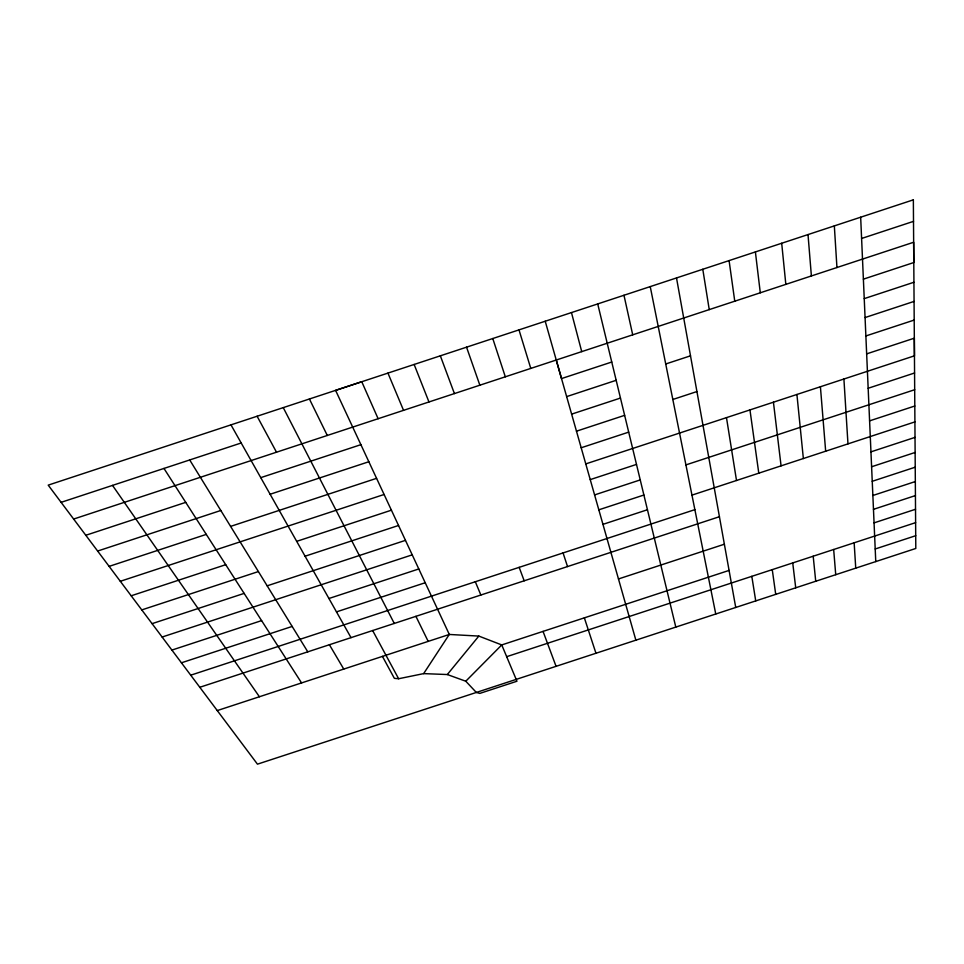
<?xml version="1.0" encoding="UTF-8"?>
<svg xmlns="http://www.w3.org/2000/svg" width="964" height="964" viewBox="0 0 964 964"><rect width="100%" height="100%" fill="white"/><g stroke="black" fill="none" stroke-linecap="round" stroke-linejoin="round"><path stroke-width="1.45" d="M382.431 656.364L394.36 678.331L398.626 678.74L423.642 673.619L449.296 634.42L335.593 390.372L361.765 381.732L378.117 418.713M423.642 673.619L447.308 674.535L478.831 636.083L501.75 644.928L729.085 570.411M465.781 681.223L501.75 644.928L516.957 681.235L479.831 693.393L476.324 692.441L465.781 681.223L447.308 674.535M61.106 502.34L241.193 442.982M861.599 238.47L913.511 221.358M73.638 519.054L913.655 242.253L913.8 262.545L863.383 279.15M85.808 535.273L185.727 502.365M260.75 477.65L360.885 444.669M611.754 362.03L561.518 378.575L556.252 360.018M97.629 551.047L220.804 510.486M270.113 494.255L368.838 461.744M566.651 396.614L616.177 380.298M665.726 363.982L690.513 355.824M864.238 298.623L913.932 282.259M109.125 566.374L206.284 534.393M230.589 526.392L376.575 478.337M571.628 414.134L620.467 398.06M865.07 317.554L914.065 301.419M120.307 581.292L384.094 494.484M576.472 431.185L624.636 415.339M672.824 399.482L696.936 391.553M865.865 335.954L914.197 320.06M131.188 595.788L225.721 564.699M296.695 541.346L391.42 510.185M581.184 447.766L628.697 432.137M866.648 353.872L914.33 338.183L914.45 355.824L585.775 463.901M141.768 609.911L258.388 571.568M305.082 556.204L398.542 525.476M152.083 623.66L244.133 593.39M267.161 585.823L405.47 540.358M590.233 479.614L636.493 464.407M868.166 388.263L914.571 372.996M162.121 637.035L412.218 554.854M594.583 494.918L640.241 479.915M685.922 464.901L914.691 389.721M171.905 650.085L261.606 620.611M328.941 598.499L418.798 568.965M598.825 509.823L643.892 495.026M869.588 420.87L914.8 406.013M181.437 662.798L292.152 626.431M336.484 611.875L425.208 582.738M602.958 524.356L647.447 509.739M691.971 495.122L914.908 421.895M190.727 675.186L694.875 509.655M870.95 451.851L915.017 437.379M199.801 687.284L719.433 516.704M871.601 466.757L915.125 452.465M872.239 481.301L915.234 467.191M217.274 710.576L449.308 634.457L478.831 636.083M618.466 578.954L724.374 544.214M872.854 495.496L915.33 481.554M873.468 509.341L915.426 495.58M874.059 522.874L915.523 509.269M506.678 656.677L915.619 522.645M875.204 548.986L915.716 535.707M259.412 696.755L112.523 485.398M163.964 468.432L301.575 682.922M189.703 459.949L307.793 651.833M329.399 644.735L343.762 669.076M230.974 424.871L351.017 637.638M257.111 416.243L276.499 452.2M372.646 630.54L398.626 678.74M283.259 407.627L394.276 623.443M309.42 399L327.29 435.463M415.918 616.333L428.185 641.385M387.95 373.104L403.542 410.339M475.312 581.75L480.867 595.017M414.146 364.464L428.968 401.964M440.343 355.824L454.418 393.577M519.174 567.35L524.187 580.798M543.057 631.408L556.059 666.317M466.552 347.185L479.855 385.19M492.773 338.533L505.317 376.803M563.06 552.938L567.531 566.567M584.353 617.864L595.957 653.243M518.994 329.881L530.778 368.417M545.226 321.241L635.879 640.192M571.471 312.577L581.726 351.631M597.716 303.925L675.812 627.106M623.973 295.261L632.709 334.833M650.242 286.609L715.758 614.02M676.511 277.945L735.737 607.465M702.792 269.269L709.239 309.613M726.482 417.641L736.508 480.494M751.812 576.339L755.728 600.921M729.085 260.605L734.761 301.202M749.956 409.917L758.789 473.179M772.26 569.64L775.719 594.366M755.39 251.929L760.295 292.791M773.429 402.193L781.069 465.853M792.733 562.928L795.722 587.811M781.696 243.253L785.829 284.368M796.915 394.481L803.361 458.539M813.194 556.216L815.725 581.256M808.013 234.577L811.387 275.957M820.412 386.745L825.666 451.212M833.667 549.504L835.728 574.701M834.33 225.901L836.945 267.534M843.91 379.021L847.971 443.886M854.152 542.792L855.743 568.145M860.671 217.213L875.758 561.59M913.354 199.837L48.2 485.133L257.46 764.163L915.8 548.468L913.354 199.837"/></g></svg>
